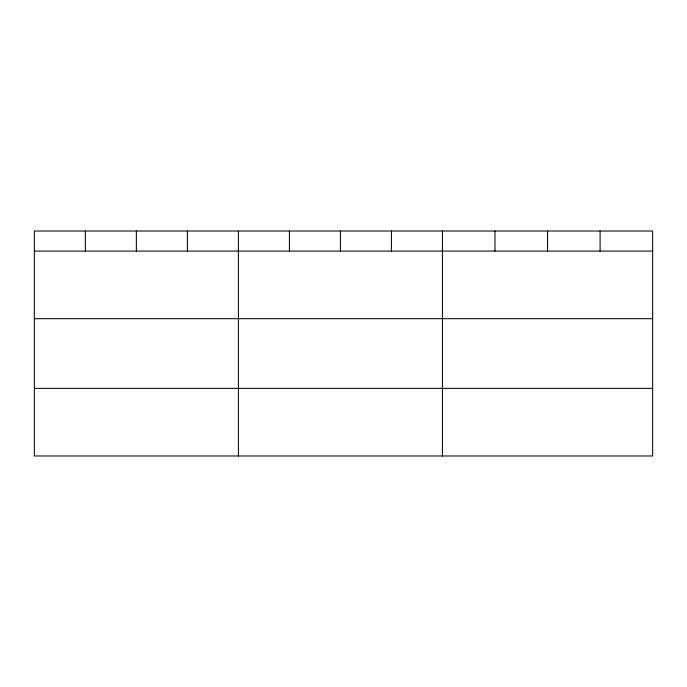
<?xml version="1.0" encoding="UTF-8"?>
<svg xmlns="http://www.w3.org/2000/svg" width="687" height="687" viewBox="0 0 687 687"><rect width="100%" height="100%" fill="white"/><g stroke="black" fill="none" stroke-linecap="round" stroke-linejoin="round"><path stroke-width="1.03" d="M652.65 318.691L652.65 231.021L34.35 231.021L34.35 455.979L652.65 455.979L652.65 318.691L34.35 318.691M34.35 251.073L652.65 251.073M34.35 388.361L652.65 388.361M600.094 231.021L600.094 251.073M547.539 231.021L547.539 251.073M494.983 231.021L494.983 251.073M442.428 231.021L442.428 455.979M391.418 231.021L391.418 251.073M340.409 231.021L340.409 251.073M289.399 231.021L289.399 251.073M238.389 231.021L238.389 455.979M187.379 231.021L187.379 251.073M136.37 231.021L136.37 251.073M85.36 231.021L85.36 251.073"/></g></svg>
